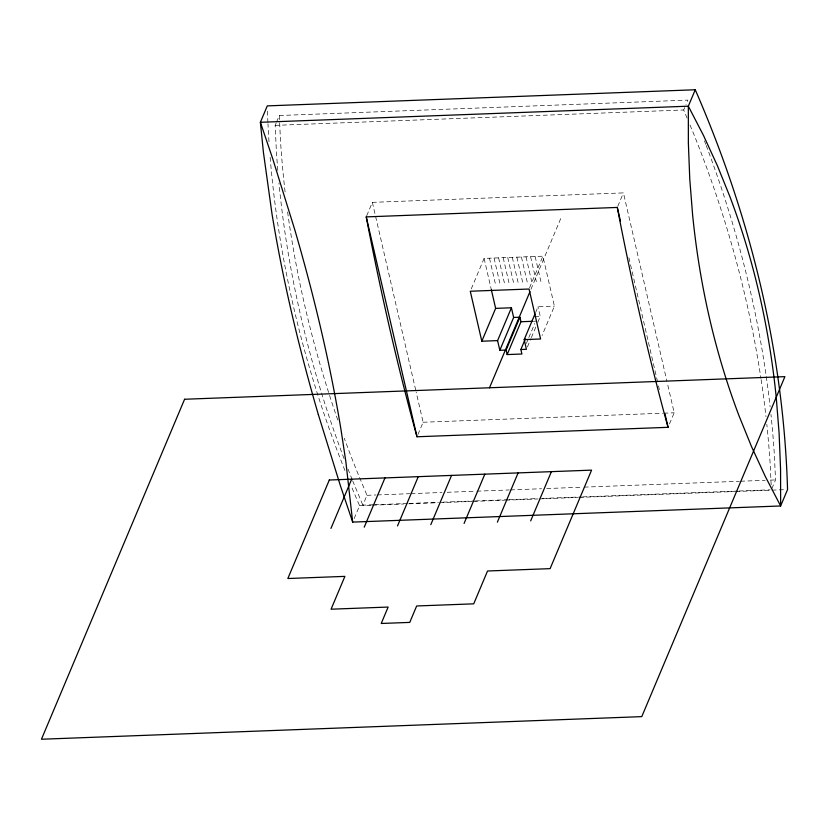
<?xml version="1.0" encoding="UTF-8"?>
<svg xmlns="http://www.w3.org/2000/svg" width="829" height="829" viewBox="0 0 829 829"><rect width="100%" height="100%" fill="white"/><g stroke="black" fill="none" stroke-linecap="round" stroke-linejoin="round"><path stroke-width="0.62" stroke-dasharray="4.14 3.11" d="M277.808 170.401A1366.151 1097.575 22.8 0 1 276.316 150.039L275.166 125.355L276.088 123.169M276.554 122.081L279.321 115.511L687.842 100.122L685.997 104.506M366.708 215.768L372.356 202.349L623.429 192.898L666.941 381.371M354.159 518.571L359.589 505.669A1378.119 1107.192 22.8 0 1 351.133 485.763M373.195 504.768L362.853 505.162L366.998 495.307L356.822 470.965A1366.151 1097.575 22.8 0 1 344.284 438.251M471.266 288.896L484.105 258.399L542.871 256.192L554.414 306.16L542.073 335.476M417.94 434.541L423.122 422.241L416.158 392.086M529.544 287.85L542.871 256.192M530.974 289.269L561.388 217.032M535.544 312.647L538.021 306.782L554.414 306.16M526.353 343.465L528.322 338.771M528.819 337.6L534.746 323.528M527.42 346.947L530.871 338.74M531.368 337.569L535.814 327.009M537.783 322.326L540.249 316.46L538.021 306.782M617.781 206.317L623.429 192.898M687.086 118.091L683.697 109.977L685.531 105.594M669.48 423.961L674.195 412.78L667.231 382.625M771.84 488.685L775.529 479.929L774.379 455.245A1366.151 1097.575 22.8 0 0 770.96 414.5M275.166 125.355L683.697 109.977M534.695 316.668L540.249 316.46M533.275 321.269L535.731 321.175M423.122 422.241L662.547 413.225M663.832 413.174L674.195 412.78M366.998 495.307L376.055 494.965M377.34 494.923L409.661 493.701M410.956 493.659L441.981 492.488M447.152 492.291L475.597 491.224M476.893 491.172L509.213 489.96M510.498 489.908L541.534 488.737M546.705 488.54L582.901 487.183M584.196 487.131L739.323 481.286M740.618 481.234L765.177 480.312M770.348 480.115L775.529 479.929M374.49 504.726L408.106 503.462M409.391 503.41L437.836 502.333M443.007 502.146L474.033 500.975M475.328 500.923L507.649 499.711M508.944 499.659L537.379 498.592M542.549 498.395L581.336 496.934M582.632 496.882L737.769 491.037M739.053 490.996L770.089 489.825M359.589 505.669L371.226 505.234M372.522 505.182L403.547 504.011M408.718 503.825L438.458 502.706M439.753 502.654L472.074 501.431M473.369 501.39L504.395 500.219M505.69 500.167L538.011 498.954M539.306 498.903L578.093 497.441M579.388 497.39L734.535 491.545M735.831 491.504L770.742 490.188M772.037 490.136L784.959 489.649M689.987 125.044L693.873 134.319A1366.151 1097.575 22.8 0 1 760.939 378.397M352.677 480.82L362.853 505.162M628.91 257.695L658.205 384.594M658.495 385.858L659.366 389.62M535.13 256.482L540.891 281.466M530.56 256.648L536.332 281.642M526 256.824L531.762 281.808M521.431 257L527.203 281.984M516.871 257.166L522.633 282.15M512.301 257.342L518.073 282.326M507.731 257.508L513.503 282.502M503.172 257.684L508.944 282.668M498.602 257.86L504.374 282.844M494.043 258.026L499.814 283.01M489.473 258.202L495.245 283.186M484.105 258.399L491.317 289.632M372.356 202.349L415.868 390.822M771.146 484.841L770.234 465.09A1366.151 1097.575 22.8 0 0 766.815 424.355M279.321 115.511L280.461 140.194A1366.151 1097.575 22.8 0 0 285.145 192.411M704.422 140.806A1366.151 1097.575 22.8 0 1 705.759 144.308M706.204 145.479A1366.151 1097.575 22.8 0 1 770.131 406.852M761.126 379.672A1366.151 1097.575 22.8 0 1 765.986 416.697M337.776 420.002A1366.151 1097.575 22.8 0 1 287.559 211.561M352.211 479.659A1366.151 1097.575 22.8 0 1 348.076 469.152M344.045 458.634A1366.151 1097.575 22.8 0 1 278.958 183.136M344.926 470.489A1378.119 1107.192 22.8 0 1 270.026 155.852M269 141.728A1378.119 1107.192 22.8 0 1 267.985 123.79M267.922 122.505A1378.119 1107.192 22.8 0 1 267.373 108.433"/><path stroke-width="1.24" d="M330.947 528.425L351.683 479.172M364.232 527.171L384.967 477.918M397.516 525.918L418.251 476.665M495.638 308.378L511.42 307.777L497.587 340.615L481.815 341.216L495.638 308.378L491.317 289.632M513.648 317.466L519.928 317.227L506.104 350.056L499.825 350.294L513.648 317.466L511.42 307.777M430.8 524.664L451.546 475.411M489.504 387.775L529.98 291.642M525.306 338.947L520.861 349.506L521.907 354.014L507.151 354.574L520.975 321.735L519.928 317.227M520.861 349.506L526.425 349.299L524.197 339.61L535.057 313.818M464.095 523.41L484.83 474.157M497.379 522.156L518.115 472.903M318.315 414.531A980.79 352.843 63.6 0 1 271.995 213.872L263.384 152.101L260.379 122.298L267.29 105.884L695.251 89.76L688.339 106.185L688.36 142.971L689.78 179.23L692.619 214.929A973.515 760.027 -54.4 0 0 738.94 415.588L751.488 446.52L765.395 476.654L780.638 505.97L352.677 522.094L340.418 485.784L318.326 414.541M530.664 520.902L551.399 471.649M664.879 413.495L668.07 427.318L416.997 436.769L414.51 427.805A1378.119 411.764 87.8 0 1 368.19 227.146L366.242 216.887L617.304 207.437L620.496 221.25M520.975 321.735L532.042 321.32M524.197 339.61L540.591 338.999L529.047 289.02L470.281 291.238L481.815 341.216M668.07 427.318L665.583 418.355A1378.119 411.764 87.8 0 1 619.253 217.695L617.304 207.437M506.104 350.056L507.151 354.574M497.587 340.615L499.825 350.294M366.242 216.887L416.997 436.769M352.677 522.094L345.869 461.794L341.144 430.572A973.515 350.221 63.6 0 0 294.823 229.913L272.679 158.629L260.379 122.298L688.339 106.185L703.531 135.531L717.386 165.686L729.893 196.628A980.79 765.706 -54.4 0 1 776.224 397.288L779.094 432.966L780.566 469.204L780.638 505.97L787.55 489.556A1378.119 1107.192 22.8 0 0 695.251 89.76M184.587 399.257L41.45 739.24L641.77 716.629L784.908 376.646L184.587 399.257M329.31 480.012L287.839 578.518L344.895 576.373L331.072 609.201L388.138 607.056L381.226 623.47L409.754 622.403L416.666 605.978L473.722 603.833L487.545 570.994L550.104 568.642L591.574 470.136L329.31 480.012"/></g></svg>
